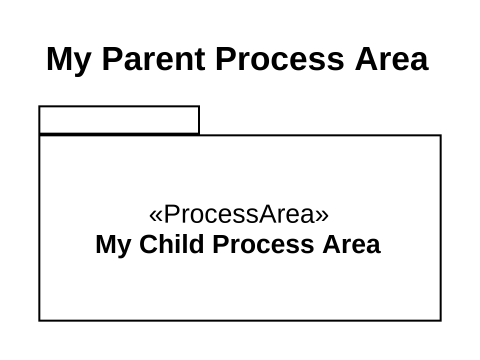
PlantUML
@startuml
title My Parent Process Area
package "My Child Process Area" as My_Child_Process_Area <<ProcessArea>> {
}
@enduml
